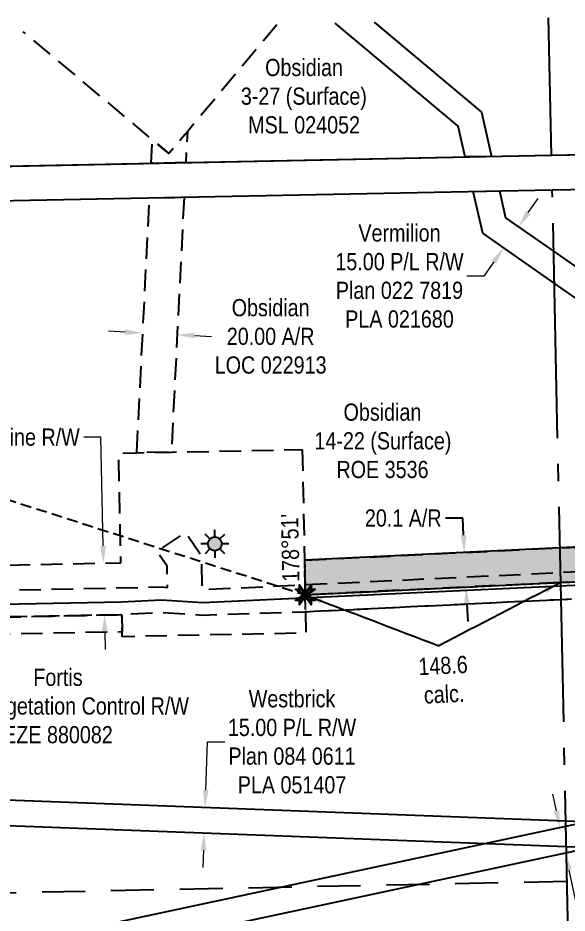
# Model space of a CAD drawing. Extents: x 607428 to 610233, y 5890754 to 5892618.
# Drawn here: x 608063 to 608382, y 5891243 to 5891763 of the extents above; entities that cross this region are included whole.
import ezdxf
from ezdxf.enums import TextEntityAlignment as Align

# ---------------------------------------------------------------- set-up
doc = ezdxf.new("R2010")
doc.units = 0
doc.header["$LTSCALE"] = 5
doc.header["$PDSIZE"] = 0.5
for name, pattern in [('foc-ACCESSROAD', [3.75, 2.5, -1.25]), ('foc-FLOWLINE', [3.75, 2.5, -1.25]), ('foc-LSD', [8, 5, -3]), ('foc-QUARTERLINE', [33, 25, -3, 2, -3]), ('foc-TIELINE', [1.875, 1.25, -0.625])]:
    doc.linetypes.add(name, pattern=pattern)
doc.layers.get('Defpoints').update_dxf_attribs({"color": 9})
for name, color, linetype in [('AS-POWER', 104, 'foc-POWER'), ('AS-TELUS', 224, 'foc-TEL'), ('C-AR', 13, 'foc-ACCESSROAD'), ('C-WS', 13, 'foc-ACCESSROAD'), ('C-WS-S', 8, 'Continuous'), ('F-EZE', 190, 'foc-FLOWLINE'), ('F-RW', 190, 'Continuous'), ('L-BD', 7, 'Continuous'), ('L-MON', 1, 'Continuous'), ('L-SEC', 7, 'Continuous'), ('L-SECQ', 8, 'foc-QUARTERLINE'), ('L-SECTION-LSD', 7, 'foc-LSD'), ('L-TIE', 7, 'foc-TIELINE'), ('P-PROPOSED', 10, 'Continuous'), ('P-PROPOSED-H', 21, 'Continuous'), ('P-TXT', 4, 'Continuous')]:
    doc.layers.add(name, color=color, linetype=linetype)
for name, color, linetype, lineweight in [('C-AR-T', 13, 'Continuous', 9), ('C-FLOWLINE-T', 13, 'Continuous', 9), ('C-WS-T', 13, 'Continuous', 9), ('F-RW-T', 190, 'Continuous', 9)]:
    doc.layers.add(name, color=color, linetype=linetype, lineweight=lineweight)
doc.styles.add('80CG', font='ARIALN.TTF', dxfattribs={"height": 10})
doc.styles.add('80L', font='ARIALN.TTF', dxfattribs={"height": 10})
doc.styles.add('foc-LtypeFont', font='ARIALN.TTF', dxfattribs={"height": 7.35})
doc.linetypes.add('foc-POWER', pattern='A,6,-1,["P",foc-LtypeFont,S=0.2,R=0,X=-0.625,Y=-0.75],-1.24,4', length=12.24)
doc.linetypes.add('foc-TEL', pattern='A,2,-1,["T",foc-LtypeFont,S=0.2,R=0,X=-0.425,Y=-0.75],-1.24,8', length=12.24)
doc.linetypes.add('foc-TEL-NOLINE', pattern='A,0,-2,["T",foc-LtypeFont,S=0.2,R=0,X=-0.425,Y=-0.75],-10.24', length=12.24)
doc.dimstyles.new('Compass 5 000', dxfattribs={"dimscale": 5, "dimtxt": 9, "dimasz": 2, "dimexe": 0.2, "dimexo": 0.0625, "dimgap": 0.5, "dimtad": 0, "dimtih": 1, "dimtoh": 1, "dimzin": 0, "dimdsep": 46, "dimtxsty": '80CG', "dimcen": 0.1, "dimse1": 1, "dimse2": 1, "dimclrd": 256, "dimclrt": 256, "dimaunit": 1, "dimadec": 4, "dimazin": 0, "dimtfac": 0.06, "dimtofl": 0, "dimtmove": 0, "dimatfit": 1, "dimfxl": 0.2, "dimtolj": 1, "dimtzin": 0, "dimlwd": -1, "dimarcsym": 0})

# ---------------------------------------------------------------- blocks, each defined once
blk = doc.blocks.new('GAS')
h = blk.add_hatch(color=255)
h.dxf.hatch_style = 1
edge = h.paths.add_edge_path()
edge.add_arc((0, 0), 0.9, 0, 360)
for p, q in [((-0.57, 0.57), (-1.14, 1.14)), ((0, 0.81), (0, 1.62)), ((0.57, 0.57), (1.14, 1.14)), ((-0.81, 0), (-1.62, 0)), ((1.62, 0), (0.81, 0)), ((-0.57, -0.57), (-1.14, -1.14)), ((0, -0.81), (0, -1.62)), ((1.14, -1.14), (0.57, -0.57))]:
    blk.add_line(p, q)
blk.add_circle((0, 0), 0.8)
blk = doc.blocks.new('*D463')
at = {"layer": 'Defpoints', "color": 0, "transparency": 16777216}
for p in [(608144.01, 5891305.55), (608171.76, 5891304.51), (608143.44, 5891290.56)]:
    blk.add_point(p, dxfattribs=at)
at = {"layer": 'F-RW-T', "transparency": 16777216}
for p, q in [((608172.14, 5891314.5), (608173.2, 5891342.54)), ((608173.2, 5891342.54), (608183.2, 5891342.54)), ((608170.82, 5891279.52), (608170.45, 5891269.52))]:
    blk.add_line(p, q, dxfattribs=at)
for points in [[(608170.48, 5891314.56), (608173.81, 5891314.44), (608171.76, 5891304.51)], [(608169.16, 5891279.58), (608172.49, 5891279.45), (608171.2, 5891289.51)]]:
    blk.add_solid(points, dxfattribs=at)
at = {"layer": 'F-RW-T', "transparency": 16777216, "insert": (608222.28, 5891342.54), "char_height": 10, "attachment_point": 5, "style": '80CG'}
blk.add_mtext('\\A1;Westbrick\\P15.00 P/L R/W\\PPlan 084 0611\\PPLA 051407', dxfattribs=at)
blk = doc.blocks.new('*D468')
at = {"layer": 'C-FLOWLINE-T', "transparency": 16777216}
for p, q in [((608111.29, 5891519.63), (608101.29, 5891519.63)), ((608112.56, 5891456.43), (608111.29, 5891519.63)), ((608113.56, 5891406.31), (608113.76, 5891396.31))]:
    blk.add_line(p, q, dxfattribs=at)
for points in [[(608114.22, 5891456.47), (608110.89, 5891456.4), (608112.76, 5891446.44)], [(608115.23, 5891406.34), (608111.89, 5891406.27), (608113.36, 5891416.31)]]:
    blk.add_solid(points, dxfattribs=at)
at = {"layer": 'Defpoints', "color": 0, "transparency": 16777216}
for p in [(608036.32, 5891444.9), (608112.76, 5891446.44), (608036.92, 5891414.77)]:
    blk.add_point(p, dxfattribs=at)
at = {"layer": 'C-FLOWLINE-T', "transparency": 16777216, "insert": (608017.17, 5891519.63), "char_height": 10, "attachment_point": 5, "style": '80CG', "bg_fill": 3, "box_fill_scale": 1.1, "bg_fill_color": 256, "bg_fill_true_color": 13158600, "bg_fill_transparency": 0}
blk.add_mtext('\\A1;Obsidian \\P20.12 A/R, 10.06 Flow Line R/W\\PROE 3536', dxfattribs=at)
blk = doc.blocks.new('*D472')
at = {"layer": 'Defpoints', "color": 0, "transparency": 16777216}
for p in [(607839.68, 5891410.95), (607997.6, 5891404.01), (607839.87, 5891400.96)]:
    blk.add_point(p, dxfattribs=at)
at = {"layer": 'F-RW-T', "transparency": 16777216}
for p, q in [((607997.21, 5891423.99), (607997.02, 5891433.99)), ((607997.79, 5891394.01), (607998.38, 5891363.33)), ((607998.38, 5891363.33), (608008.38, 5891363.33))]:
    blk.add_line(p, q, dxfattribs=at)
for points in [[(607998.88, 5891424.03), (607995.55, 5891423.96), (607997.4, 5891414)], [(607999.46, 5891394.04), (607996.12, 5891393.97), (607997.6, 5891404.01)]]:
    blk.add_solid(points, dxfattribs=at)
at = {"layer": 'F-RW-T', "transparency": 16777216, "insert": (608086.32, 5891363.33), "char_height": 10, "attachment_point": 5, "style": '80CG'}
blk.add_mtext('\\A1;Fortis\\P10.00 Vegetation Control R/W\\PEZE 880082', dxfattribs=at)
blk = doc.blocks.new('*D473')
at = {"layer": 'Defpoints', "color": 0, "transparency": 16777216}
for p in [(608354.04, 5891641.8), (608345.23, 5891629.68), (608345.46, 5891629.51)]:
    blk.add_point(p, dxfattribs=at)
at = {"layer": 'F-RW-T', "transparency": 16777216}
for p, q in [((608359.53, 5891650.16), (608365.26, 5891658.36)), ((608339.5, 5891621.48), (608333.77, 5891613.28)), ((608333.77, 5891613.28), (608323.77, 5891613.28))]:
    blk.add_line(p, q, dxfattribs=at)
for points in [[(608358.17, 5891651.11), (608360.9, 5891649.21), (608353.81, 5891641.96)], [(608338.13, 5891622.44), (608340.87, 5891620.53), (608345.23, 5891629.68)]]:
    blk.add_solid(points, dxfattribs=at)
at = {"layer": 'F-RW-T', "transparency": 16777216, "insert": (608284.69, 5891613.28), "char_height": 10, "attachment_point": 5, "style": '80CG'}
blk.add_mtext('\\A1;Vermilion\\P15.00 P/L R/W\\PPlan 022 7819\\PPLA 021680', dxfattribs=at)
blk = doc.blocks.new('*D477')
at = {"layer": 'C-AR-T', "transparency": 16777216}
for p, q in [((608125.6, 5891580.68), (608115.61, 5891581.18)), ((608165.56, 5891578.69), (608175.55, 5891578.19))]:
    blk.add_line(p, q, dxfattribs=at)
for points in [[(608125.68, 5891582.35), (608125.52, 5891579.02), (608135.59, 5891580.18)], [(608165.65, 5891580.35), (608165.48, 5891577.02), (608155.57, 5891579.19)]]:
    blk.add_solid(points, dxfattribs=at)
at = {"layer": 'Defpoints', "color": 0, "transparency": 16777216}
for p in [(608135.93, 5891586.92), (608155.91, 5891585.92), (608155.57, 5891579.19)]:
    blk.add_point(p, dxfattribs=at)
at = {"layer": 'C-AR-T', "transparency": 16777216, "insert": (608209.85, 5891578.19), "char_height": 10, "attachment_point": 5, "style": '80CG'}
blk.add_mtext('\\A1;Obsidian\\P20.00 A/R\\PLOC 022913', dxfattribs=at)
blk = doc.blocks.new('TEMP')
h = blk.add_hatch(color=255)
h.dxf.hatch_style = 1
h.paths.add_polyline_path([(0, 0.25), (-0.67, 1.15), (-0.67, 0.67), (-1.15, 0.67), (-0.25, 0), (-1.15, -0.67), (-0.67, -0.67), (-0.67, -1.15), (0, -0.25), (0.67, -1.15), (0.67, -0.67), (1.15, -0.67), (0.25, 0), (1.15, 0.67), (0.67, 0.67), (0.67, 1.15)])
h.paths.add_polyline_path([(0.57, 0.85), (0.57, 0.57), (0.85, 0.57), (0.08, 0), (0.85, -0.57), (0.57, -0.57), (0.57, -0.85), (0, -0.08), (-0.57, -0.85), (-0.57, -0.57), (-0.85, -0.57), (-0.08, 0), (-0.85, 0.57), (-0.57, 0.57), (-0.57, 0.85), (0, 0.08)], flags=16)
h = blk.add_hatch(color=1)
h.dxf.hatch_style = 1
h.paths.add_polyline_path([(0, 0.08), (-0.57, 0.85), (-0.57, 0.57), (-0.85, 0.57), (-0.08, 0), (-0.85, -0.57), (-0.57, -0.57), (-0.57, -0.85), (0, -0.08), (0.57, -0.85), (0.57, -0.57), (0.85, -0.57), (0.08, 0), (0.85, 0.57), (0.57, 0.57), (0.57, 0.85)])
at = {"color": 1}
for p, q in [((-0.08, 0), (0.08, 0)), ((0, 0.08), (0, -0.08))]:
    blk.add_line(p, q, dxfattribs=at)
at = {"color": 255, "flags": 128}
blk.add_lwpolyline([(-0.25, 0), (-1.15, 0.67), (-0.67, 0.67), (-0.67, 1.15), (0, 0.25), (0.67, 1.15), (0.67, 0.67), (1.15, 0.67), (0.25, 0), (1.15, -0.67), (0.67, -0.67), (0.67, -1.15), (0, -0.25), (-0.67, -1.15), (-0.67, -0.67), (-1.15, -0.67)], close=True, dxfattribs=at)
at = {"color": 1, "flags": 128}
blk.add_lwpolyline([(-0.08, 0), (-0.85, 0.57), (-0.57, 0.57), (-0.57, 0.85), (0, 0.08), (0.57, 0.85), (0.57, 0.57), (0.85, 0.57), (0.08, 0), (0.85, -0.57), (0.57, -0.57), (0.57, -0.85), (0, -0.08), (-0.57, -0.85), (-0.57, -0.57), (-0.85, -0.57)], close=True, dxfattribs=at)
blk = doc.blocks.new('*D487')
at = {"layer": 'Defpoints', "color": 0, "transparency": 16777216}
for p in [(608291.98, 5891451.14), (608292.96, 5891431.06), (608323.36, 5891432.52)]:
    blk.add_point(p, dxfattribs=at)
at = {"layer": 'P-TXT', "transparency": 16777216}
for p, q in [((608321.42, 5891472.59), (608311.42, 5891472.59)), ((608321.91, 5891462.6), (608321.42, 5891472.59)), ((608323.84, 5891422.54), (608324.32, 5891412.55))]:
    blk.add_line(p, q, dxfattribs=at)
for points in [[(608323.57, 5891462.68), (608320.24, 5891462.52), (608322.39, 5891452.61)], [(608325.51, 5891422.62), (608322.18, 5891422.46), (608323.36, 5891432.52)]]:
    blk.add_solid(points, dxfattribs=at)
at = {"layer": 'P-TXT', "transparency": 16777216, "insert": (608286.87, 5891472.59), "char_height": 10, "attachment_point": 5, "style": '80CG'}
blk.add_mtext('\\A1;20.1 A/R', dxfattribs=at)
blk = doc.blocks.new('*D500')
at = {"layer": 'Defpoints', "color": 0, "transparency": 16777216}
for p in [(608431.66, 5891304.1), (608434.79, 5891289.47), (608381.06, 5891277.98)]:
    blk.add_point(p, dxfattribs=at)
at = {"layer": 'F-RW-T', "transparency": 16777216}
for p, q in [((608375.84, 5891302.39), (608373.75, 5891312.17)), ((608383.15, 5891268.2), (608391.55, 5891228.93)), ((608391.55, 5891228.93), (608401.55, 5891228.93))]:
    blk.add_line(p, q, dxfattribs=at)
for points in [[(608377.47, 5891302.74), (608374.21, 5891302.05), (608377.93, 5891292.61)], [(608384.78, 5891268.55), (608381.52, 5891267.85), (608381.06, 5891277.98)]]:
    blk.add_solid(points, dxfattribs=at)
at = {"layer": 'F-RW-T', "transparency": 16777216, "insert": (608440.63, 5891228.93), "char_height": 10, "attachment_point": 5, "style": '80CG'}
blk.add_mtext('\\A1;15.00 P/L R/W\\PPlan 002 1410\\P(Not on PLSR)', dxfattribs=at)

msp = doc.modelspace()

# ---------------------------------------------------------------- hatches: boundary and pattern name
at = {"layer": 'P-PROPOSED-H'}
h = msp.add_hatch(color=256, dxfattribs=at)
h.dxf.hatch_style = 1
h.paths.add_polyline_path([(608229.951, 5891428.012), (608923.575, 5891461.519), (609055.915, 5891466.231), (609182.898, 5891467.325), (609182.456, 5891487.43), (609055.881, 5891486.34), (609055.77, 5891551.433), (609035.662, 5891551.212), (609035.773, 5891485.635), (608922.732, 5891481.611), (608229.547, 5891448.124)])

# ---------------------------------------------------------------- linework, layer by layer
at = {"layer": 'AS-POWER', "flags": 128}
msp.add_lwpolyline([(607551.93, 5891412.697), (607585.799, 5891413.382), (607595.801, 5891413.586), (607746.916, 5891416.659), (608123.167, 5891423.941), (608146.382, 5891425.082), (608170.404, 5891423.584), (608813.229, 5891453.675), (608923.623, 5891458.759), (609182.953, 5891464.779), (609203.065, 5891465.205), (609693.533, 5891475.59), (609848.395, 5891471.245), (609866.906, 5891470.726), (609969.214, 5891467.69)], dxfattribs=at)
at = {"layer": 'AS-TELUS', "linetype": 'foc-TEL-NOLINE', "flags": 128}
msp.add_lwpolyline([(607481.266, 5891665.273), (607566.684, 5891667.363), (608373.017, 5891683.504), (609177.796, 5891700.265), (610002.466, 5891715.273), (610102.333, 5891717.131)], dxfattribs=at)
at = {"layer": 'C-AR', "flags": 128}
for points in [[(608160.575, 5891679.239), (608140.518, 5891678.837), (608141.2, 5891692.528), (608150.815, 5891684.477), (608161.469, 5891697.202), (608160.575, 5891679.239)], [(608159.566, 5891659.105), (608152.168, 5891510.973), (608132.113, 5891510.571), (608139.511, 5891658.703), (608159.566, 5891659.105)], [(608378.356, 5891435.181), (608229.95, 5891428.012), (608229.832, 5891433.921), (608229.547, 5891448.146), (608377.925, 5891455.314), (608554.895, 5891463.856), (608569.906, 5891464.581), (608812.88, 5891476.32), (608822.92, 5891476.806), (608886.416, 5891479.876), (608894.992, 5891480.291), (608910.197, 5891481.027), (608923.142, 5891481.652), (608923.171, 5891480.3), (608923.462, 5891466.779), (608923.575, 5891461.519), (608911.299, 5891460.926), (608896.082, 5891460.191), (608823.387, 5891456.675), (608813.347, 5891456.19), (608572.121, 5891444.534), (608557.115, 5891443.809), (608519.923, 5891442.014), (608499.929, 5891441.049), (608378.356, 5891435.181)]]:
    msp.add_lwpolyline(points, close=True, dxfattribs=at)
at = {"layer": 'C-WS', "flags": 128}
msp.add_lwpolyline([(608213.465, 5891759.307), (608161.469, 5891697.202), (608150.815, 5891684.477), (608141.2, 5891692.528), (608066.189, 5891755.33)], dxfattribs=at)
msp.add_lwpolyline([(608228.256, 5891512.499), (608229.547, 5891448.146), (608229.832, 5891433.921), (608229.95, 5891428.012), (608230.184, 5891418.007), (608230.397, 5891405.783), (608123.681, 5891403.643), (608123.624, 5891406.444), (608123.424, 5891416.448), (607921.93, 5891412.545), (607901.923, 5891412.158), (607757.296, 5891409.36), (607747.068, 5891409.163), (607595.953, 5891406.09), (607585.951, 5891405.887), (607582.309, 5891405.814), (607572.243, 5891405.61), (607571.922, 5891420.789), (607571.609, 5891435.579), (607581.673, 5891435.781), (607585.302, 5891435.854), (607595.304, 5891436.055), (607711.456, 5891438.384), (607752.921, 5891439.216), (607763.148, 5891439.422), (607770.956, 5891439.578), (607790.943, 5891439.98), (607831.496, 5891440.793), (608122.818, 5891446.638), (608121.54, 5891510.359), (608132.113, 5891510.571), (608152.168, 5891510.973), (608228.256, 5891512.499)], close=True, dxfattribs=at)
at = {"layer": 'F-EZE', "flags": 128}
for points in [[(608910.691, 5891472.008), (608901.616, 5891465.979), (608910.998, 5891466.426), (608914.348, 5891466.586), (608923.462, 5891466.779), (609053.597, 5891469.533), (609182.789, 5891472.271), (609182.898, 5891467.323), (609183.119, 5891457.284), (608923.882, 5891451.266), (608913.88, 5891451.034), (608911.846, 5891450.936), (608896.638, 5891450.202), (608823.619, 5891446.672), (608813.579, 5891446.186), (608573.222, 5891434.572), (608558.218, 5891433.848), (608520.13, 5891432.009), (608500.135, 5891431.043), (608378.57, 5891425.174), (608230.184, 5891418.007), (608170.346, 5891416.076), (608146.333, 5891417.573), (608123.424, 5891416.448), (607921.93, 5891412.545), (607901.923, 5891412.158), (607757.296, 5891409.36), (607747.068, 5891409.163), (607595.953, 5891406.09), (607585.951, 5891405.887), (607582.309, 5891405.814), (607572.244, 5891405.61), (607571.922, 5891420.789), (607585.622, 5891421.07), (607595.624, 5891421.275), (607750.043, 5891424.441), (607760.272, 5891424.65), (607771.53, 5891424.881), (607770.956, 5891439.578), (607770.588, 5891448.999), (607790.56, 5891449.779), (607790.943, 5891439.98), (607791.516, 5891425.292), (608146.646, 5891432.574), (608149.976, 5891432.365), (608149.69, 5891444.627), (608143.891, 5891453.049), (608160.353, 5891464.385), (608169.534, 5891451.051), (608169.997, 5891431.118), (608170.455, 5891431.088), (608229.832, 5891433.921), (608378.231, 5891441.003), (608556.484, 5891449.504), (608571.493, 5891450.22), (608813.218, 5891461.758), (608823.258, 5891462.238), (608862.705, 5891464.123), (608886.416, 5891479.876), (608894.691, 5891485.349), (608909.423, 5891495.162), (609035.009, 5891578.602), (609052.488, 5891590.215), (609054.96, 5891586.496), (609063.55, 5891573.568), (609055.384, 5891568.143), (609035.556, 5891554.968), (608923.171, 5891480.3), (608910.691, 5891472.008)], [(608378.57, 5891425.174), (608230.173, 5891418.006), (608229.95, 5891428.012), (608378.355, 5891435.181), (608499.928, 5891441.049), (608519.923, 5891442.015), (608557.115, 5891443.81), (608572.121, 5891444.535), (608813.347, 5891456.19), (608823.387, 5891456.676), (608896.086, 5891460.192), (608896.639, 5891450.202), (608823.619, 5891446.672), (608813.579, 5891446.186), (608573.222, 5891434.571), (608558.218, 5891433.847), (608520.13, 5891432.008), (608500.135, 5891431.042), (608378.57, 5891425.174)], [(608123.424, 5891416.448), (608123.624, 5891406.444), (607922.149, 5891402.55), (607902.142, 5891402.164), (607755.34, 5891399.332), (607596.17, 5891396.091), (607586.167, 5891395.886), (607582.507, 5891395.814), (607582.309, 5891405.814), (607585.951, 5891405.887), (607595.953, 5891406.09), (607747.068, 5891409.163), (607757.296, 5891409.36), (607901.923, 5891412.157), (607921.93, 5891412.544), (608123.424, 5891416.448)]]:
    msp.add_lwpolyline(points, close=True, dxfattribs=at)
at = {"layer": 'F-RW'}
for points in [[(608270.012, 5891760.834), (608332.362, 5891708.636), (608338.186, 5891682.805), (608322.91, 5891682.498), (608318.845, 5891700.388), (608247.378, 5891760.222)], [(608453.159, 5891554.295), (608374.633, 5891609.14), (608333.057, 5891638.18), (608327.479, 5891662.476), (608342.761, 5891662.783), (608346.347, 5891647.172), (608374.236, 5891627.691), (608461.747, 5891566.592)]]:
    msp.add_lwpolyline(points, dxfattribs=at)
at = {"layer": 'F-RW', "flags": 128}
msp.add_lwpolyline([(607579.834, 5891045.801), (607580.167, 5891027.21), (607726.579, 5891138.053), (608495.408, 5891302.427), (608589.538, 5891308.413), (608588.619, 5891323.362), (608493.405, 5891317.301), (607720.153, 5891151.997)], close=True, dxfattribs=at)
at = {"layer": 'F-RW'}
msp.add_lwpolyline([(608381.32, 5891296.607), (608395.491, 5891296.073), (608495.408, 5891302.427), (608502.783, 5891302.895), (608522.772, 5891304.167), (608589.538, 5891308.414), (608590.491, 5891293.435), (608523.083, 5891289.147), (608395.686, 5891281.046), (608381.642, 5891281.575), (607984.516, 5891296.548), (607918.545, 5891299.039), (607919.111, 5891314.035), (607984.187, 5891311.579), (608381.32, 5891296.607)], close=True, dxfattribs=at)
at = {"layer": 'L-SEC'}
for p, q in [((608373.054, 5891683.505), (609177.796, 5891700.265)), ((607566.684, 5891667.363), (608373.07, 5891683.505)), ((608373.473, 5891663.401), (609178.215, 5891680.161)), ((607567.128, 5891647.259), (608373.473, 5891663.401))]:
    msp.add_line(p, q, dxfattribs=at)
at = {"layer": 'L-SECQ'}
for p, q in [((608373.017, 5891683.504), (608371.209, 5891763.336)), ((608390.63, 5890859.269), (608373.473, 5891663.401))]:
    msp.add_line(p, q, dxfattribs=at)
at = {"layer": 'L-SECTION-LSD'}
msp.add_line((608382.051, 5891261.335), (607575.644, 5891244.928), dxfattribs=at)
at = {"layer": 'L-TIE'}
msp.add_line((607547.024, 5891646.856), (608229.951, 5891428.012), dxfattribs=at)
at = {"layer": 'P-PROPOSED', "flags": 128}
msp.add_lwpolyline([(608229.951, 5891428.012), (608923.575, 5891461.519), (609055.915, 5891466.231), (609182.898, 5891467.325), (609182.456, 5891487.43), (609055.881, 5891486.34), (609055.77, 5891551.433), (609035.662, 5891551.212), (609035.773, 5891485.635), (608922.732, 5891481.611), (608229.547, 5891448.124)], close=True, dxfattribs=at)

# ---------------------------------------------------------------- block references
at = {"layer": 'C-WS-S', "xscale": 4.997975000000014, "yscale": 4.997975000000014, "zscale": 4.997975000000014}
msp.add_blockref('GAS', (608177.454, 5891457.63), dxfattribs=at)
at = {"layer": 'L-MON', "xscale": 4.997975000000013, "yscale": 4.997975000000013, "zscale": 4.997975000000013}
msp.add_blockref('TEMP', (608229.951, 5891428.012), dxfattribs=at)

# ---------------------------------------------------------------- texts
at = {"layer": 'C-WS-T', "char_height": 10, "attachment_point": 1, "style": '80L'}
for s, width, insert in [('\\pi14.39516;Obsidian\\P\\pi0.27851;3-27 (Surface)\\P\\pi4.55887;MSL 024052', 72.62387, (608192.259, 5891739.53)), ('\\pi17.5807;Obsidian\\P\\pi0.66392;14-22 (Surface)\\P\\pi13.46405;ROE 3536', 78.99495, (608234.622, 5891539.212))]:
    msp.add_mtext_dynamic_manual_height_columns(s, width=width, gutter_width=50, heights=[0], dxfattribs=dict(at, insert=insert))
at = {"layer": 'L-BD', "style": '80L'}
msp.add_text("178°51'", height=9.996, rotation=91.1496, dxfattribs=at).set_placement((608221.234, 5891455.341), align=Align.MIDDLE)
at = {"layer": 'L-BD', "insert": (608294.769, 5891391.222), "char_height": 9.99595, "attachment_point": 1, "rotation": 2.76512, "style": '80L'}
msp.add_mtext_dynamic_manual_height_columns('\\pi0.66365;148.6 \\P\\pi3.04331;calc.', width=28.21272, gutter_width=49.98, heights=[0], dxfattribs=at)

# ---------------------------------------------------------------- dimensions: what is measured, and where the dimension line sits
at = {"layer": 'C-AR-T'}
dim = msp.add_aligned_dim(p1=(608135.926, 5891586.918), p2=(608155.911, 5891585.92), distance=-6.743, text='Obsidian\\P20.00 A/R\\PLOC 022913', dimstyle='Compass 5 000', dxfattribs=at)
dim.commit()
dim.dimension.update_dxf_attribs({"geometry": '*D477', "text_midpoint": (608209.851, 5891578.188)})
at = {"layer": 'F-RW-T'}
dim = msp.add_aligned_dim(p1=(608354.043, 5891641.797), p2=(608345.464, 5891629.514), distance=-0.289, text='Vermilion\\P15.00 P/L R/W\\PPlan 022 7819\\PPLA 021680', dimstyle='Compass 5 000', dxfattribs=at)
dim.commit()
dim.dimension.update_dxf_attribs({"geometry": '*D473', "text_midpoint": (608284.689, 5891613.283)})
for base, p1, p2, angle, text, picture, middle in [((608171.765, 5891304.507), (608143.441, 5891290.556), (608144.006, 5891305.553), 87.84095, 'Westbrick\\P15.00 P/L R/W\\PPlan 084 0611\\PPLA 051407', '*D463', (608222.284, 5891342.538)), ((608381.061, 5891277.98), (608431.656, 5891304.101), (608434.785, 5891289.466), 282.06803, '15.00 P/L R/W\\PPlan 002 1410\\P(Not on PLSR)', '*D500', (608440.634, 5891228.93))]:
    dim = msp.add_linear_dim(base=base, p1=p1, p2=p2, angle=angle, text=text, dimstyle='Compass 5 000', dxfattribs=at)
    dim.commit()
    dim.dimension.update_dxf_attribs({"geometry": picture, "text_midpoint": middle, "dimtype": 161})
at = {"layer": 'P-TXT', "color": 2}
dim = msp.add_linear_dim(base=(608323.359, 5891432.524), p1=(608291.985, 5891451.14), p2=(608292.955, 5891431.055), angle=272.7657, text='20.1 A/R', dimstyle='Compass 5 000', dxfattribs=at)
dim.commit()
dim.dimension.update_dxf_attribs({"geometry": '*D487', "text_midpoint": (608286.874, 5891472.586), "dimtype": 161})

# ---------------------------------------------------------------- leaders
at = {"layer": 'L-BD', "path_type": 1}
for points in [[(608378.355, 5891435.181), (608307.575, 5891398.38)], [(608229.951, 5891428.012), (608307.575, 5891398.38)]]:
    msp.add_leader(points, dimstyle='Compass 5 000', override={"dimgap": 0.5, "dimtad": 0}, dxfattribs=at)

# ---------------------------------------------------------------- next in the draw order: dimensions: what is measured, and where the dimension line sits
at = {"layer": 'C-FLOWLINE-T'}
dim = msp.add_linear_dim(base=(608112.756, 5891446.436), p1=(608036.922, 5891414.772), p2=(608036.318, 5891444.902), angle=91.14929, text='Obsidian \\P20.12 A/R, 10.06 Flow Line R/W\\PROE 3536', dimstyle='Compass 5 000', override={"dimtfill": 1}, dxfattribs=at)
dim.commit()
dim.dimension.update_dxf_attribs({"geometry": '*D468', "text_midpoint": (608017.174, 5891519.635), "dimtype": 161})

# ---------------------------------------------------------------- next in the draw order: dimensions: what is measured, and where the dimension line sits
at = {"layer": 'F-RW-T'}
dim = msp.add_linear_dim(base=(607997.597, 5891404.005), p1=(607839.676, 5891410.953), p2=(607839.868, 5891400.963), angle=271.10515, text='Fortis\\P10.00 Vegetation Control R/W\\PEZE 880082', dimstyle='Compass 5 000', dxfattribs=at)
dim.commit()
dim.dimension.update_dxf_attribs({"geometry": '*D472', "text_midpoint": (608086.315, 5891363.331), "dimtype": 161})

doc.saveas('drawing.dxf')
